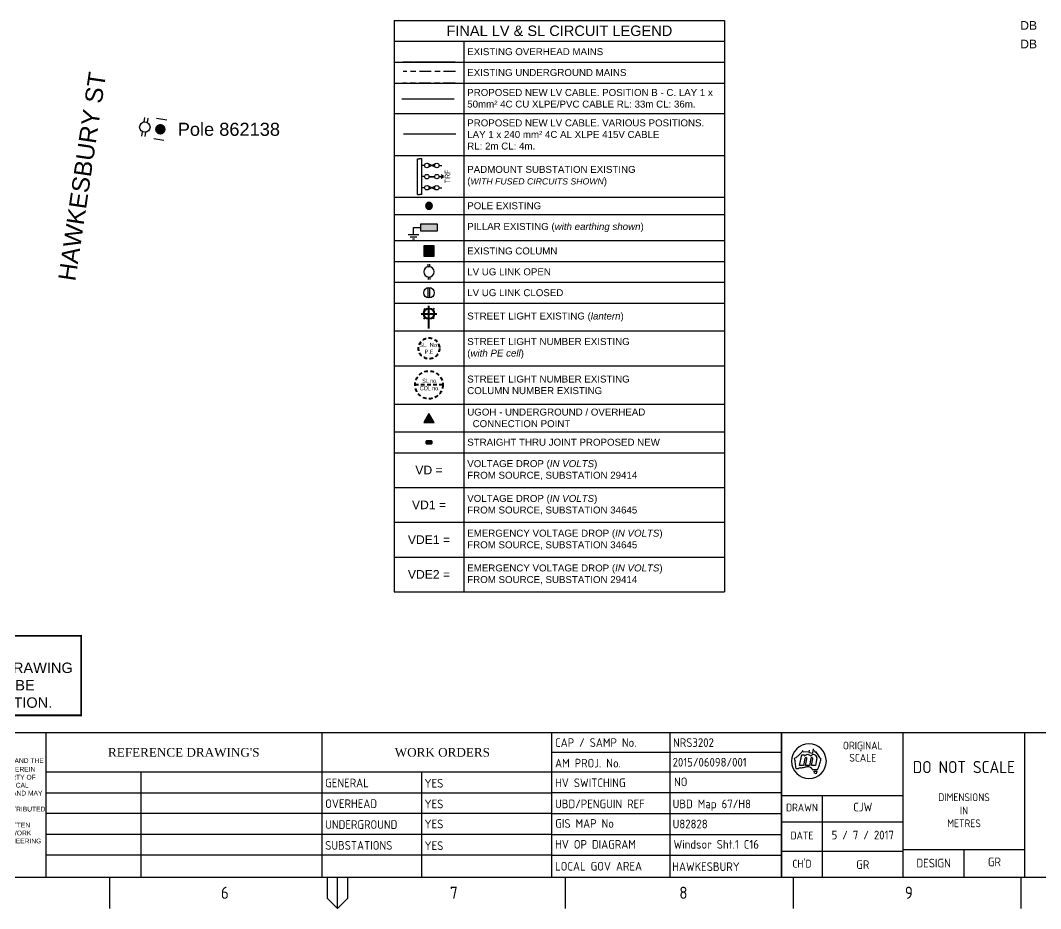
# Paper-space layout 'Sheet 2' of a CAD drawing. Header units: metres, sheet in millimetres. Extents: x -9 to 825, y -5 to 581.
# Drawn here: x 316.7 to 610.2, y -5.3 to 250.1 of the extents above; entities that cross this region are included whole.
import ezdxf
from ezdxf.enums import TextEntityAlignment as Align

# ---------------------------------------------------------------- set-up
doc = ezdxf.new("R2010")
doc.units = ezdxf.units.M
for name, pattern in [('Cable Exist OH', [1, 1, 0]), ('Cable Exist UG', [8.2, 4, -1.2, 1.8, -1.2]), ('Dash', [5, 3, -2]), ('IE Trench LV', [6.5, 5, -1.5])]:
    doc.linetypes.add(name, pattern=pattern)
doc.layers.get('0').update_dxf_attribs({"color": 6})
doc.layers.add('Cadastre Roads_SP_EXT', color=9, linetype='Continuous', lineweight=5)
for name, color, linetype in [('Equip_LV_EXT', 7, 'Continuous'), ('Equip_SP_LV_EXT', 7, 'Continuous'), ('Mains_LV_EXT', 7, 'Continuous'), ('Mains_LV_New_R94', 2, 'Continuous'), ('Mains_LV_New_T84', 2, 'Continuous'), ('Notes', 7, 'Continuous'), ('Notes_SP_MISC', 7, 'Continuous'), ('Sub_LV_EXT', 7, 'Continuous'), ('SupportsOH_SP_TR_HV_LV_SL_EXT', 7, 'Continuous')]:
    doc.layers.add(name, color=color, linetype=linetype)
doc.styles.add('ARIAL', font='arial.ttf', dxfattribs={"height": 2})
doc.styles.add('COLUMN_LABEL', font='arial.ttf')
doc.styles.add('iecARIAL', font='arial.ttf', dxfattribs={"height": 2})
doc.styles.add('iecISOCP', font='isocp.shx')
doc.styles.add('iecTimesNewRoman', font='times.ttf')
doc.styles.add('IESYMBOL1', font='isocp.shx')
doc.styles.add('POLE_LABEL', font='arial.ttf')
doc.styles.get("Standard").update_dxf_attribs({"font": 'arial.ttf'})
doc.linetypes.add('Cable New UG', pattern='A,7,-0.25,["x",Standard,S=2,R=0,X=0.2,Y=-0.8],-2.1', length=9.35)
doc.linetypes.add('Cable o', pattern='A,5.25,-0.1,["o",Standard,S=2,R=0,X=1.2,Y=-0.7],-4', length=9.35)

# ---------------------------------------------------------------- blocks, each defined once
blk = doc.blocks.new('EE_COPYRIGHT_A1')
at = {"layer": 'Notes'}
blk.add_circle((1.29, -0.82), 1.15, dxfattribs=at)
at = {"layer": 'Notes', "insert": (0, 0), "char_height": 1.25, "width": 24.1208, "attachment_point": 1, "style": 'ARIAL'}
blk.add_mtext('\\pt8.75; {\\H1.2x;C } THIS DRAWING AND THE\\P\\pi-8.75,l8.75;       COPYRIGHT THEREIN\\P       IS THE PROPERTY OF \\P\\pi0,l0,t1.25;NETWORK ELECTRICAL ENGINEERING P/L AND MAY NOT BE COPIED REPRODUCED,DISTRIBUTED, LOANED OR USED WITHOUT THE WRITTEN CONSENT OF NETWORK ELECTRICAL ENGINEERING Pty. Ltd.', dxfattribs=at)
blk = doc.blocks.new('A1_FRAME_TITLE')
at = {"layer": 'Notes', "color": 3, "linetype": 'Continuous'}
for p, q in [((332.78, 47.62), (332.78, 5.97)), ((412.12, 47.62), (412.12, 5.97)), ((478.24, 47.62), (478.24, 5.97)), ((544.37, 47.62), (544.37, 5.97)), ((544.37, 41.97), (544.37, 5.97))]:
    blk.add_line(p, q, dxfattribs=at)
at = {"layer": 'Notes', "color": 7}
for p, q in [((512.26, 47.62), (512.26, 5.97)), ((478.24, 41.97), (544.37, 41.97)), ((549.56, 38.09), (550.17, 41.17)), ((550.17, 41.17), (550.92, 41.17)), ((550.56, 42.05), (552.33, 42.16)), ((550.92, 41.17), (550.97, 40.77)), ((552.33, 42.52), (552.22, 41.82)), ((552.22, 41.82), (553.35, 41.71)), ((553.35, 41.71), (553.55, 42.96)), ((554.18, 42.18), (555.01, 40.9)), ((567.1, 42.48), (567.3, 42.44)), ((551.11, 40.17), (550.7, 38.09)), ((551.27, 38.09), (551.66, 40.06)), ((552.83, 40.17), (552.41, 38.09)), ((552.98, 38.09), (553.37, 40.06)), ((554.57, 40.35), (554.12, 38.09)), ((332.81, 36.33), (478.24, 36.33)), ((360.07, 36.33), (360.07, 5.97)), ((440.78, 36.33), (440.78, 5.97)), ((478.24, 36.33), (544.37, 36.33)), ((550.7, 38.09), (549.56, 38.09)), ((552.41, 38.09), (551.27, 38.09)), ((554.12, 38.09), (552.98, 38.09)), ((554.62, 36.89), (553.22, 36.97)), ((553.22, 36.97), (554.62, 36.89)), ((554.62, 36.89), (553.22, 36.97)), ((553.85, 35.89), (553.78, 36.47)), ((553.78, 36.47), (554.51, 36.47)), ((554.3, 35.74), (553.85, 35.89)), ((554.51, 36.47), (554.3, 35.74)), ((332.78, 30.28), (478.24, 30.28)), ((478.24, 30.33), (544.37, 30.33)), ((556.15, 5.97), (556.15, 29.54)), ((478.24, 24.33), (332.78, 24.33)), ((478.24, 24.33), (544.37, 24.33)), ((544.37, 21.97), (579.37, 21.97)), ((478.24, 18.33), (332.78, 18.33)), ((478.24, 18.33), (544.37, 18.33)), ((478.24, 12.33), (332.78, 12.33)), ((478.24, 12.33), (544.37, 12.33)), ((544.37, 13.47), (579.37, 13.47)), ((596.87, 5.97), (596.87, 13.97))]:
    blk.add_line(p, q, dxfattribs=at)
at = {"layer": 'Notes', "color": 3}
for p, q in [((544.37, 5.97), (544.37, 47.62)), ((579.37, 5.97), (579.37, 47.62)), ((614.37, 5.97), (614.37, 47.62)), ((579.37, 13.97), (614.37, 13.97))]:
    blk.add_line(p, q, dxfattribs=at)
at = {"layer": 'Notes', "color": 7, "linetype": 'Continuous'}
blk.add_line((544.37, 29.54), (579.37, 29.54), dxfattribs=at)
at = {"layer": 'Notes', "linetype": 'Continuous'}
for p, q in [((351.17, -3.03), (351.17, 5.97)), ((413.68, 5.97), (413.68, -0.03)), ((416.68, -3.03), (416.68, 5.97)), ((419.68, -0.03), (419.68, 5.97)), ((482.19, 5.97), (482.19, -3.03)), ((547.7, 5.97), (547.7, -3.03)), ((613.21, 5.97), (613.21, -3.03)), ((413.68, -0.03), (416.68, -3.03)), ((416.68, -3.03), (419.68, -0.03))]:
    blk.add_line(p, q, dxfattribs=at)
at = {"layer": 'Notes', "color": 3, "linetype": 'Continuous', "flags": 128}
for points in [[(123.8, 47.62), (824.37, 47.62)], [(123.8, 5.97), (824.37, 5.97)]]:
    blk.add_lwpolyline(points, dxfattribs=at)
at = {"layer": 'Notes', "color": 7}
for centre, radius, start, end in [((552.27, 39.37), 5, 0, 180), ((542.41, 49.09), 10.59, 308.157, 313.7305), ((545.21, 46.16), 6.54, 313.7309, 319.3045), ((545.21, 46.16), 6.54, 319.3047, 324.8782), ((551.87, 40.21), 1.06, 31.7884, 148.2116), ((553.61, 40.3), 0.961, 2.5982, 150.8098), ((578.7, 57.06), 28.87, 210.1483, 211.8601), ((552.27, 39.37), 5, 180, 0), ((542.41, 49.09), 10.59, 302.5841, 308.1576), ((527.29, 35.61), 21.32, 10.3053, 12.3306), ((527.29, 35.61), 21.32, 8.2795, 10.3048), ((528.59, 35.8), 20.01, 6.2539, 8.2792), ((551.39, 40.11), 0.28, 348.6911, 168.6911), ((553.1, 40.11), 0.28, 348.6911, 168.6911), ((548.02, 40.74), 7.69, 331.5942, 341.8897), ((477.01, -10.21), 93.25, 33.1096, 33.2341), ((558.55, 42.96), 4.09, 213.1151, 222.4146), ((542.7, 42.48), 13.29, 341.8901, 347.8434), ((555.89, 40.53), 0.484, 222.42, 236.4422), ((556.07, 40.81), 0.815, 236.4359, 244.7422), ((553.96, 40.06), 1.76, 347.8434, 354.1409), ((554.11, 40.04), 1.61, 354.1436, 1.0342), ((528.59, 35.8), 20.01, 4.2291, 6.2543), ((548.72, 39.42), 2.15, 265.1734, 270.0504), ((548.72, 39.51), 2.24, 270.0438, 274.7322), ((548.65, 40.42), 3.15, 274.7358, 283.0812), ((550.47, 32.55), 4.93, 97.7419, 103.0814), ((546.76, 59.88), 22.65, 277.7418, 280.8825), ((551.91, 33.09), 4.63, 85.4613, 100.8824), ((552.2, 36.78), 0.924, 46.5875, 85.4612), ((551.36, 35.89), 2.16, 30.1885, 46.5879), ((554.13, 37.45), 0.75, 311.6083, 321.0792), ((554.18, 37.41), 0.675, 321.0838, 331.5982)]:
    blk.add_arc(centre, radius, start, end, dxfattribs=at)
at = {"layer": 'Notes', "xscale": 1.1, "yscale": 1.1, "zscale": 1.1}
blk.add_blockref('EE_COPYRIGHT_A1', (305.65, 40.49), dxfattribs=at)
blk.add_attdef('DRAFT_NUM', (29.9, 23.29), '', height=2.5, rotation=90)
at = {"layer": 'Notes', "color": 7, "style": 'iecISOCP'}
for s, height, p in [('CAP / SAMP No.', 2.5, (479.24, 43.47)), ('AM PROJ. No.', 2.5, (479.24, 37.55)), ('GENERAL', 2.5, (413.12, 31.86)), ('HV SWITCHING', 2.5, (479.24, 31.9)), ('OVERHEAD', 2.5, (413.12, 25.9)), ('UBD/PENGUIN REF', 2.5, (479.24, 25.84)), ('UNDERGROUND', 2.5, (413.12, 19.9)), ('GIS MAP No', 2.5, (479.29, 20.2)), ('SUBSTATIONS', 2.5, (413.12, 13.9)), ('HV OP DIAGRAM', 2.5, (479.24, 14.2)), ('LOCAL GOV AREA', 2.5, (479.24, 7.9)), ('6', 3.5, (383.12, -0.22)), ('7', 3.5, (449.03, -0.22)), ('8', 3.5, (514.97, -0.22)), ('9', 3.5, (579.84, -0.22))]:
    blk.add_text(s, height=height, dxfattribs=at).set_placement(p)
for s, height, p in [('ORIGINAL', 2.24, (567.74, 42.73)), ('SCALE', 2.24, (567.74, 39.23)), ('DIMENSIONS', 2.24, (596.87, 27.88)), ('DRAWN', 2.24, (550.26, 24.93)), ('IN', 2.24, (596.87, 24.04)), ('METRES', 2.24, (596.87, 20.38)), ('DATE', 2.24, (550.26, 16.88)), ("CH'D", 2.24, (550.26, 8.77)), ('DESIGN', 2.5, (588.12, 8.81))]:
    blk.add_text(s, height=height, dxfattribs=at).set_placement(p, align=Align.CENTER)
at = {"layer": 'Notes', "style": 'iecTimesNewRoman'}
blk.add_text("REFERENCE DRAWING'S", height=2.5, dxfattribs=at).set_placement((372.45, 40.66), align=Align.CENTER)
blk.add_text('WORK ORDERS', height=2.5, dxfattribs=at).set_placement((433.13, 40.66))
at = {"layer": 'Notes', "insert": (596.84, 37.67), "char_height": 3.5, "width": 29.1, "attachment_point": 5, "style": 'iecISOCP'}
blk.add_mtext('DO NOT SCALE', dxfattribs=at)
at = {"layer": 'Notes', "color": 7, "style": 'iecISOCP', "flags": 8}
blk.add_attdef('VERSION_NO', text='', height=2.5, rotation=90, dxfattribs=at).set_placement((302.04, 43.81), align=Align.MIDDLE_CENTER)
at = {"layer": 'Notes', "color": 7, "style": 'iecISOCP'}
for tag, p in [('CAP_NO', (513.19, 43.46)), ('IE_NUM', (513.05, 37.81)), ('REF_No_1', (335.24, 32.31)), ('REF_1', (362.52, 32.31)), ('GEN_WO', (441.71, 31.76)), ('HV_SWITCH', (513.46, 32.16)), ('REF_No_2', (335.24, 26.31)), ('REF_2', (362.52, 26.31)), ('OH_WO', (441.71, 25.81)), ('UBD_REF', (513.05, 25.83)), ('REF_No_3', (335.24, 20.31)), ('REF_3', (362.52, 20.31)), ('UG_WO', (441.71, 20.05)), ('GIS_MAP_No', (513.05, 20.04)), ('REF_No_4', (335.24, 14.31)), ('REF_4', (362.52, 14.31)), ('SUB_WO', (441.71, 13.81)), ('HV_OP_DIAG', (513.33, 14.2)), ('LGA', (512.95, 7.78))]:
    blk.add_attdef(tag, p, '', height=2.5, dxfattribs=at)
at = {"layer": 'Notes', "style": 'iecISOCP'}
for tag, p in [('T1', (684.37, 39.47)), ('T2', (684.37, 34.35)), ('T3', (684.37, 28.92)), ('T4', (684.37, 23.66)), ('T5', (684.37, 18.23)), ('T6', (684.37, 12.97))]:
    blk.add_attdef(tag, text='', height=3.5, dxfattribs=at).set_placement(p, align=Align.CENTER)
at = {"layer": 'Notes', "color": 7, "style": 'iecISOCP'}
for tag, p in [('scale', (567.76, 33.27)), ('DRAWN', (567.76, 24.93)), ('DATE', (567.76, 16.88)), ('CHD', (567.76, 8.37)), ('DESIGN', (605.62, 9.15))]:
    blk.add_attdef(tag, text='', height=2.5, dxfattribs=at).set_placement(p, align=Align.CENTER)
at = {"layer": 'Notes', "color": 4, "style": 'iecISOCP'}
blk.add_attdef('NUM', text='', height=7, dxfattribs=at).set_placement((792.37, 20.12), align=Align.MIDDLE_CENTER)
at = {"layer": 'Notes', "color": 1, "style": 'iecISOCP'}
blk.add_attdef('REV', text='', height=5, dxfattribs=at).set_placement((820.05, 17.1), align=Align.CENTER)
at = {"layer": 'Notes', "color": 7, "style": 'iecISOCP'}
for tag, p in [('NS', (790.71, 8.12)), ('SHTS', (805.41, 8.12))]:
    blk.add_attdef(tag, text='', height=2.5, dxfattribs=at).set_placement(p, align=Align.MIDDLE)
at = {"layer": 'Notes', "style": 'iecISOCP'}
blk.add_attdef('ExportID', (9.08, 2.39), '', height=2.5, dxfattribs=at)
at = {"layer": 'Notes', "style": 'iecISOCP', "flags": 1}
for tag, p in [('ProjectType', (14.17, -26.8)), ('ProjectNumber', (23.56, -26.82)), ('DrawingNumber', (35.51, -26.8)), ('ProjectDescription', (47.56, -26.83)), ('ExportDate', (60.28, -26.79)), ('ExportUserName', (69.15, -26.8)), ('DesignerCompanyName', (81.48, -26.79)), ('ExportAreaOfInterest', (97.1, -26.81)), ('GIS_SUCCESS', (112, -26.78)), ('CAD_SUCCESS', (121.79, -26.78)), ('DEPOTCODE', (132.11, -26.88)), ('ExportCategories', (140.08, -26.8)), ('Comments', (154.38, -26.88))]:
    blk.add_attdef(tag, p, '', height=1, dxfattribs=at)
blk = doc.blocks.new('POLE_EXT')
blk.add_hatch(color=256).paths.add_polyline_path([(-1, 0, 1), (1, 0, 1)])
blk.add_lwpolyline([(-1, 0, 1), (1, 0, 1)], format="xyb", close=True)
for tag, height, flags, p in [('pNumber', 2.5, 8, (-17.84, 2.07)), ('OWNED_BY', 0.2, 9, (1.35, -0.4)), ('SPECIAL_USE', 0.2, 9, (1.35, -0.8)), ('STATE', 0.2, 9, (1.35, -1)), ('cLV', 0.2, 9, (1.35, -1.4)), ('hDepth', 0.2, 9, (1.35, -1.6)), ('hDia', 0.2, 9, (1.35, -1.8)), ('cHV', 0.2, 9, (1.35, -2)), ('PARENT', 0.2, 9, (1.35, -0.6)), ('USAGE', 0.2, 9, (1.35, -1.2)), ('LBRACKET', 0.2, 9, (1.35, -2.2)), ('LExisting', 0.2, 9, (1.35, -2.4)), ('LANTNUMBER', 0.2, 9, (1.35, -2.6)), ('LOther', 0.2, 9, (1.35, -2.8)), ('LRemove', 0.2, 9, (1.35, -3)), ('cLinedev', 0.2, 9, (1.35, -3.4)), ('pExisting', 0.2, 9, (1.35, -3.8)), ('pFooting', 0.2, 9, (1.35, -4.4)), ('pNew', 0.2, 9, (1.35, -4.6)), ('pRelocate', 0.2, 9, (1.35, -5)), ('pRemove', 0.2, 9, (1.35, -5.2)), ('pReplace', 0.2, 9, (1.35, -5.4)), ('pStay', 0.2, 9, (1.35, -5.6)), ('pType', 0.2, 9, (1.35, -5.8)), ('LEGEND', 0.2, 9, (1.35, -3.2)), ('LOCATION', 0.2, 9, (1.35, -3.6)), ('PFNUMBER', 0.2, 9, (1.35, -4)), ('NEWPFNUMBER', 0.2, 9, (1.35, -4.2)), ('cspan', 0.2, 9, (1.35, -6)), ('STREETNAME', 0.2, 9, (1.35, -6.2)), ('SUBURB', 0.2, 9, (1.35, -6.4)), ('OPERATED_BY', 0.2, 9, (1.36, -7.01)), ('NOTES', 0.2, 9, (1.35, -6.6)), ('MAINTAINED_BY', 0.2, 9, (1.36, -6.81))]:
    blk.add_attdef(tag, text='', height=height, dxfattribs=dict(flags=flags)).set_placement(p, align=Align.MIDDLE_LEFT)
at = {"style": 'POLE_LABEL'}
for tag, height, flags, p in [('ASSET_NUM', 2.5, 8, (2, 2)), ('STRUCTURE_PLANT_NUMBER', 0.2, 9, (1.35, 0.03)), ('STREET_CODE', 0.2, 9, (1.35, -0.2))]:
    blk.add_attdef(tag, text='', height=height, dxfattribs=dict(at, flags=flags)).set_placement(p, align=Align.MIDDLE_LEFT)
at = {"flags": 1}
blk.add_attdef('Z', (1.35, -7.33), '', height=0.2, dxfattribs=at)
blk = doc.blocks.new('PILLAR_EXT')
blk.add_hatch(color=256).paths.add_polyline_path([(-2.475, 0.99), (-2.475, -0.99), (2.475, -0.99), (2.475, 0.99)])
blk.add_lwpolyline([(-2.475, -0.99), (2.475, -0.99), (2.475, 0.99), (-2.475, 0.99)], close=True)
at = {"style": 'iecARIAL', "flags": 8}
blk.add_attdef('ASSET_NUM', (1.5, 3.5), '', height=2.5, dxfattribs=at)
for tag, p, flags in [('OWNED_BY', (0, -0.2), 9), ('STATE', (0, -0.4), 9), ('SUPPORT_TYPE', (0, -0.6), 9), ('STREETNAME', (0, -1.8), 9), ('SUBURB', (0, -2), 1), ('USAGE', (0, -0.8), 9), ('LEGEND', (0, -1), 9), ('LOCATION', (0, -1.2), 9), ('NOTES', (0, -1.4), 9), ('PARENT', (0, -1.6), 9)]:
    blk.add_attdef(tag, p, '', height=0.2, dxfattribs=dict(flags=flags))
blk = doc.blocks.new('COLUMN_EXT')
blk.add_hatch(color=256).paths.add_polyline_path([(-1.49, 1.48), (-1.49, -1.49), (1.48, -1.49), (1.48, 1.48)])
blk.add_lwpolyline([(-1.49, -1.49), (1.48, -1.49), (1.48, 1.48), (-1.49, 1.48)], close=True)
for tag, height, style, flags, p in [('ASSET_NUM', 2.5, 'COLUMN_LABEL', 8, (2, 2)), ('STRUCTURE_PLANT_NUMBER', 0.2, 'POLE_LABEL', 9, (1.81, 0.03)), ('STREET_CODE', 0.2, 'COLUMN_LABEL', 9, (1.81, -0.2))]:
    blk.add_attdef(tag, text='', height=height, dxfattribs=dict(style=style, flags=flags)).set_placement(p, align=Align.MIDDLE_LEFT)
at = {"flags": 1}
blk.add_attdef('Z', (1.81, -2.35), '', height=0.2, dxfattribs=at)
at = {"flags": 9}
for tag, p in [('COLUMN_TYPE', (1.81, -0.4)), ('OWNED_BY', (1.81, -0.6)), ('STATE', (1.81, -0.8)), ('USAGE', (1.81, -1)), ('STREETNAME', (1.81, -1.6)), ('SUBURB', (1.81, -1.8)), ('LEGEND', (1.81, -1.2)), ('LOCATION', (1.81, -1.4)), ('NOTES', (1.81, -2))]:
    blk.add_attdef(tag, text='', height=0.2, dxfattribs=at).set_placement(p, align=Align.MIDDLE_LEFT)
blk = doc.blocks.new('LV_UG_LINKS_OPEN_EXT')
for p, q in [((-0.25, 1.47), (-0.25, 2.22)), ((0.25, 1.47), (0.25, 2.22)), ((-0.25, -1.47), (-0.25, -2.22)), ((0.25, -1.47), (0.25, -2.22))]:
    blk.add_line(p, q)
at = {"flags": 9}
for tag, p in [('ACTUAL_STATUS', (0, 0)), ('CONSTRUCTED_VOLTAGE', (0, -0.2)), ('OPERATING_VOLTAGE', (0, -0.6)), ('ORIENTATION', (0, -0.8)), ('STATE', (0, -1)), ('SWITCH_TYPE', (0, -1.2)), ('NO_PHASES', (0, -0.4)), ('USAGE', (0, -1.4)), ('NOTES', (0, -1.6))]:
    blk.add_attdef(tag, text='', height=0.2, dxfattribs=at).set_placement(p, align=Align.MIDDLE_LEFT)
at = {"flags": 1}
blk.add_attdef('Z', (0, 0), '', height=0.2, dxfattribs=at)
blk.add_wipeout([(-0.25, 1.47), (-0.43, 1.43), (-0.61, 1.36), (-0.77, 1.28), (-0.93, 1.17), (-1.07, 1.05), (-1.19, 0.9), (-1.29, 0.75), (-1.38, 0.58), (-1.44, 0.4), (-1.48, 0.22), (-1.49, 0.03), (-1.49, -0.16), (-1.45, -0.34), (-1.4, -0.52), (-1.32, -0.69), (-1.23, -0.85), (-1.11, -1), (-0.98, -1.13), (-0.83, -1.24), (-0.66, -1.34), (-0.49, -1.41), (-0.31, -1.46), (-0.13, -1.49), (0.06, -1.49), (0.25, -1.47), (0.43, -1.43), (0.61, -1.36), (0.77, -1.28), (0.93, -1.17), (1.07, -1.05), (1.19, -0.9), (1.29, -0.75), (1.38, -0.58), (1.44, -0.4), (1.48, -0.22), (1.49, -0.03), (1.49, 0.16), (1.45, 0.34), (1.4, 0.52), (1.32, 0.69), (1.23, 0.85), (1.11, 1), (0.98, 1.13), (0.83, 1.24), (0.66, 1.34), (0.49, 1.41), (0.31, 1.46), (0.13, 1.49), (-0.06, 1.49)])
blk.add_lwpolyline([(0, -1.49, 1), (0, 1.49, 1)], format="xyb", close=True)
blk = doc.blocks.new('LV_UG_LINKS_CLOSED_EXT')
blk.add_wipeout([(-1.06, 1.06), (-1.18, 0.92), (-1.29, 0.76), (-1.37, 0.59), (-1.43, 0.42), (-1.48, 0.23), (-1.49, 0.05), (-1.49, -0.14), (-1.46, -0.33), (-1.41, -0.51), (-1.33, -0.68), (-1.24, -0.84), (-1.12, -0.99), (-0.99, -1.12), (-0.84, -1.24), (-0.68, -1.33), (-0.51, -1.41), (-0.33, -1.46), (-0.14, -1.49), (0.05, -1.49), (0.23, -1.48), (0.42, -1.43), (0.59, -1.37), (0.76, -1.29), (0.92, -1.18), (1.06, -1.06), (1.18, -0.92), (1.29, -0.76), (1.37, -0.59), (1.43, -0.42), (1.48, -0.23), (1.49, -0.05), (1.49, 0.14), (1.46, 0.33), (1.41, 0.51), (1.33, 0.68), (1.24, 0.84), (1.12, 0.99), (0.99, 1.12), (0.84, 1.24), (0.68, 1.33), (0.51, 1.41), (0.33, 1.46), (0.14, 1.49), (-0.05, 1.49), (-0.23, 1.48), (-0.42, 1.43), (-0.59, 1.37), (-0.76, 1.29), (-0.92, 1.18)])
for p, q in [((-0.25, -1.48), (-0.25, 1.48)), ((0.25, -1.48), (0.25, 1.48))]:
    blk.add_line(p, q)
blk.add_circle((0, 0), 1.5)
at = {"flags": 9}
for tag, p in [('ACTUAL_STATUS', (0, 0)), ('CONSTRUCTED_VOLTAGE', (0, -0.2)), ('OPERATING_VOLTAGE', (0, -0.6)), ('ORIENTATION', (0, -0.8)), ('STATE', (0, -1)), ('SWITCH_TYPE', (0, -1.2)), ('NO_PHASES', (0, -0.4)), ('USAGE', (0, -1.4)), ('NOTES', (0, -1.6))]:
    blk.add_attdef(tag, text='', height=0.2, dxfattribs=at).set_placement(p, align=Align.MIDDLE_LEFT)
at = {"flags": 1}
blk.add_attdef('Z', (0, 0), '', height=0.2, dxfattribs=at)
blk = doc.blocks.new('SL_LANTERN_EXT')
at = {"lineweight": 40}
for p, q in [((0, 1.97), (0, 6.47)), ((-2.25, 4.22), (2.25, 4.22)), ((-1.46, 5.68), (-1.06, 5.28)), ((-1.46, 2.76), (-1.06, 3.16)), ((1.46, 5.68), (1.06, 5.28)), ((1.46, 2.76), (1.06, 3.16)), ((0, 0), (0, 2.72))]:
    blk.add_line(p, q, dxfattribs=at)
blk.add_circle((0, 4.22), 1.5, dxfattribs=at)
at = {"style": 'iecARIAL', "flags": 8}
blk.add_attdef('ASSET_NUM', (1.5, 1.5), '', height=2.5, dxfattribs=at)
for tag, p, height, flags in [('OPERATING_VOLTAGE', (0.98, -1.65), 0.2, 9), ('ORIENTATION', (0.98, -1.85), 0.2, 9), ('OWNED_BY', (0.98, -2.05), 0.2, 9), ('STATE', (0.98, -2.25), 0.2, 9), ('CONSTRUCTED_VOLTAGE', (0.98, -0.65), 0.2, 9), ('CONTROL_TYPE', (0.98, -0.85), 0.2, 9), ('LANTERN_PURPOSE', (0.98, -1.05), 0.2, 9), ('LANTERN_TYPE', (0.98, -1.25), 0.2, 9), ('NO_PHASES', (0.98, -1.45), 0.2, 9), ('USAGE', (0.98, -2.45), 0.2, 9), ('CEXIST', (0.98, -2.65), 0.2, 9), ('CNEW', (0.98, -2.85), 0.2, 9), ('CNUMBER', (0.98, -3.05), 0.2, 9), ('LNUMBER', (2.18, -3.25), 2.5, 8), ('CREMOVE', (0.98, -3.25), 0.2, 9), ('CREPLACE', (0.98, -3.45), 0.2, 9), ('LKINGHEIGHT', (0.98, -3.65), 0.2, 9), ('LBRACKET', (0.98, -3.85), 0.2, 9), ('LBRACKETVOCAB', (0.98, -4.05), 0.2, 9), ('LCATEGORY', (0.98, -4.25), 0.2, 9), ('LCHARGE1', (0.98, -4.45), 0.2, 9), ('LCHARGE1PERCENT', (0.98, -4.65), 0.2, 9), ('LCHARGE2', (0.98, -4.85), 0.2, 9), ('LCHARGE2PERCENT', (0.98, -5.05), 0.2, 9), ('LCHARGE3', (0.98, -5.25), 0.2, 9), ('LCHARGE3PERCENT', (0.98, -5.45), 0.2, 9), ('LEXIST', (0.98, -5.65), 0.2, 9), ('LLAMP', (0.98, -5.85), 0.2, 9), ('LLAMPVOCAB', (0.98, -6.05), 0.2, 9), ('LMAST', (0.98, -6.25), 0.2, 9), ('LMASTVOCAB', (0.98, -6.45), 0.2, 9), ('LNEW', (0.98, -6.65), 0.2, 9), ('LANTNUMBER', (0.98, -6.85), 0.2, 9), ('LOUTREACH', (0.98, -7.25), 0.2, 9), ('LOUTREACHVOCAB', (0.98, -7.45), 0.2, 9), ('LRATECODE', (0.98, -7.65), 0.2, 9), ('LREMOVE', (0.98, -7.85), 0.2, 9), ('LREPLACE', (0.98, -8.05), 0.2, 9), ('LTYPE', (0.98, -8.25), 0.2, 9), ('LTYPEVOCAB', (0.98, -8.45), 0.2, 9), ('LEGEND', (0.98, -8.65), 0.2, 9), ('LOCATION', (0.98, -8.85), 0.2, 9), ('STREETNAME', (0.98, -9.25), 0.2, 9), ('SUBURB', (0.98, -9.45), 0.2, 1), ('NOTES', (0.98, -9.05), 0.2, 9)]:
    blk.add_attdef(tag, p, '', height=height, dxfattribs=dict(flags=flags))
blk = doc.blocks.new('SL_NUM_PE_EXIST')
blk.add_wipeout([(-0.24, 7.5), (-0.71, 7.47), (-1.17, 7.41), (-1.64, 7.32), (-2.09, 7.21), (-2.54, 7.06), (-2.98, 6.89), (-3.41, 6.69), (-3.82, 6.46), (-4.22, 6.21), (-4.6, 5.93), (-4.96, 5.63), (-5.31, 5.31), (-5.63, 4.96), (-5.93, 4.6), (-6.21, 4.22), (-6.46, 3.82), (-6.69, 3.41), (-6.89, 2.98), (-7.06, 2.54), (-7.21, 2.09), (-7.32, 1.64), (-7.41, 1.17), (-7.47, 0.71), (-7.5, 0.24), (-7.5, -0.24), (-7.47, -0.71), (-7.41, -1.17), (-7.32, -1.64), (-7.21, -2.09), (-7.06, -2.54), (-6.89, -2.98), (-6.69, -3.41), (-6.46, -3.82), (-6.21, -4.22), (-5.93, -4.6), (-5.63, -4.96), (-5.31, -5.31), (-4.96, -5.63), (-4.6, -5.93), (-4.22, -6.21), (-3.82, -6.46), (-3.41, -6.69), (-2.98, -6.89), (-2.54, -7.06), (-2.09, -7.21), (-1.64, -7.32), (-1.17, -7.41), (-0.71, -7.47), (-0.24, -7.5), (0.24, -7.5), (0.71, -7.47), (1.17, -7.41), (1.64, -7.32), (2.09, -7.21), (2.54, -7.06), (2.98, -6.89), (3.41, -6.69), (3.82, -6.46), (4.22, -6.21), (4.6, -5.93), (4.96, -5.63), (5.31, -5.31), (5.63, -4.96), (5.93, -4.6), (6.21, -4.22), (6.46, -3.82), (6.69, -3.41), (6.89, -2.98), (7.06, -2.54), (7.21, -2.09), (7.32, -1.64), (7.41, -1.17), (7.47, -0.71), (7.5, -0.24), (7.5, 0.24), (7.47, 0.71), (7.41, 1.17), (7.32, 1.64), (7.21, 2.09), (7.06, 2.54), (6.89, 2.98), (6.69, 3.41), (6.46, 3.82), (6.21, 4.22), (5.93, 4.6), (5.63, 4.96), (5.31, 5.31), (4.96, 5.63), (4.6, 5.93), (4.22, 6.21), (3.82, 6.46), (3.41, 6.69), (2.98, 6.89), (2.54, 7.06), (2.09, 7.21), (1.64, 7.32), (1.17, 7.41), (0.71, 7.47), (0.24, 7.5)])
at = {"linetype": 'Dash', "lineweight": 40, "ltscale": 0.7}
blk.add_circle((0, 0), 6, dxfattribs=at)
at = {"lineweight": 40, "style": 'IESYMBOL1'}
blk.add_text('P.E', height=2.5, dxfattribs=at).set_placement((0, -0.72), align=Align.TOP_CENTER)
at = {"lineweight": 40, "style": 'IESYMBOL1', "flags": 4}
blk.add_attdef('SL15', text='', height=2.5, dxfattribs=at).set_placement((0, 0), align=Align.BOTTOM_CENTER)
at = {"lineweight": 40, "flags": 1}
blk.add_attdef('Z', (0, 0), '', height=0.2, dxfattribs=at)
blk = doc.blocks.new('SLANTERN_NUM_EXT')
blk.add_wipeout([(-0.31, 10), (-0.94, 9.96), (-1.57, 9.88), (-2.18, 9.76), (-2.79, 9.61), (-3.39, 9.41), (-3.97, 9.18), (-4.54, 8.91), (-5.09, 8.61), (-5.62, 8.27), (-6.13, 7.91), (-6.62, 7.5), (-7.07, 7.07), (-7.5, 6.62), (-7.91, 6.13), (-8.27, 5.62), (-8.61, 5.09), (-8.91, 4.54), (-9.18, 3.97), (-9.41, 3.39), (-9.61, 2.79), (-9.76, 2.18), (-9.88, 1.57), (-9.96, 0.94), (-10, 0.31), (-10, -0.31), (-9.96, -0.94), (-9.88, -1.57), (-9.76, -2.18), (-9.61, -2.79), (-9.41, -3.39), (-9.18, -3.97), (-8.91, -4.54), (-8.61, -5.09), (-8.27, -5.62), (-7.91, -6.13), (-7.5, -6.62), (-7.07, -7.07), (-6.62, -7.5), (-6.13, -7.91), (-5.62, -8.27), (-5.09, -8.61), (-4.54, -8.91), (-3.97, -9.18), (-3.39, -9.41), (-2.79, -9.61), (-2.18, -9.76), (-1.57, -9.88), (-0.94, -9.96), (-0.31, -10), (0.31, -10), (0.94, -9.96), (1.57, -9.88), (2.18, -9.76), (2.79, -9.61), (3.39, -9.41), (3.97, -9.18), (4.54, -8.91), (5.09, -8.61), (5.62, -8.27), (6.13, -7.91), (6.62, -7.5), (7.07, -7.07), (7.5, -6.62), (7.91, -6.13), (8.27, -5.62), (8.61, -5.09), (8.91, -4.54), (9.18, -3.97), (9.41, -3.39), (9.61, -2.79), (9.76, -2.18), (9.88, -1.57), (9.96, -0.94), (10, -0.31), (10, 0.31), (9.96, 0.94), (9.88, 1.57), (9.76, 2.18), (9.61, 2.79), (9.41, 3.39), (9.18, 3.97), (8.91, 4.54), (8.61, 5.09), (8.27, 5.62), (7.91, 6.13), (7.5, 6.62), (7.07, 7.07), (6.62, 7.5), (6.13, 7.91), (5.62, 8.27), (5.09, 8.61), (4.54, 8.91), (3.97, 9.18), (3.39, 9.41), (2.79, 9.61), (2.18, 9.76), (1.57, 9.88), (0.94, 9.96), (0.31, 10)])
at = {"linetype": 'Dash', "lineweight": 40, "ltscale": 0.7}
blk.add_line((8, 0), (-8, 0), dxfattribs=at)
blk.add_circle((0, 0), 8, dxfattribs=at)
at = {"lineweight": 40, "width": 0.7}
for tag, p in [('SNUMBER', (0.51, 1.05)), ('CNUMBER', (0.44, -3.15))]:
    blk.add_attdef(tag, text='', height=2.5, dxfattribs=at).set_placement(p, align=Align.CENTER)
at = {"lineweight": 40, "flags": 1}
blk.add_attdef('Z', (0, 0), '', height=0.2, dxfattribs=at)
blk = doc.blocks.new('UGOH_EXT')
blk.add_hatch(color=256).paths.add_polyline_path([(-0.75, 1.7), (0.75, 1.7), (0, 3)])
for p, q in [((0, 3), (-0.75, 1.7)), ((0.75, 1.7), (0, 3)), ((-0.75, 1.7), (0.75, 1.7))]:
    blk.add_line(p, q)
for tag, flags, p in [('CONSTRUCTED_VOLTAGE', 9, (1.5, 0)), ('OPERATING_VOLTAGE', 9, (1.5, -0.2)), ('ORIENTATION', 9, (1.5, -0.4)), ('STATE', 9, (1.5, -0.6)), ('OWNED_BY', 9, (1.5, -1)), ('OPERATED_BY', 9, (1.5, -1.2)), ('USAGE', 9, (1.5, -0.8)), ('MAINTAINED_BY', 9, (1.5, -1.4)), ('ACTUAL_STATUS', 9, (1.5, -1.6)), ('TYPE', 1, (1.5, -2)), ('NUMBER_OF_PHASES', 9, (1.5, -1.8))]:
    blk.add_attdef(tag, text='', height=0.2, dxfattribs=dict(flags=flags)).set_placement(p, align=Align.MIDDLE_LEFT)
blk = doc.blocks.new('LV_STJ_NEW')
blk.add_hatch(color=256).paths.add_polyline_path([(0.91, 0.13, 0.414214), (0.59, 0.45), (-0.59, 0.45, 0.414214), (-0.91, 0.13), (-0.91, -0.13, 0.414214), (-0.59, -0.45), (0.59, -0.45, 0.414214), (0.91, -0.13)])
blk.add_lwpolyline([(-0.91, 0.13), (-0.91, -0.13, 0.414214), (-0.59, -0.45), (0.59, -0.45, 0.414214), (0.91, -0.13), (0.91, 0.13, 0.414214), (0.59, 0.45), (-0.59, 0.45, 0.414214)], format="xyb", close=True)
for tag, flags, p in [('ORIENTATION', 9, (1.5, 0)), ('STATE', 9, (1.5, -0.8)), ('OWNED_BY', 9, (1.5, -1)), ('OPERATED_BY', 9, (1.5, -1.2)), ('OPERATING_VOLTAGE', 9, (1.5, -1.6)), ('CONSTRUCTED_VOLTAGE', 9, (1.5, -1.8)), ('TYPE', 9, (1.5, -2.2)), ('Z', 1, (1.5, -2.4)), ('USAGE', 9, (1.5, -0.2)), ('LEGEND', 9, (1.5, -0.4)), ('NOTES', 9, (1.5, -0.6)), ('MAINTAINED_BY', 9, (1.5, -1.4)), ('NUMBER_OF_PHASES', 9, (1.5, -2))]:
    blk.add_attdef(tag, text='', height=0.2, dxfattribs=dict(flags=flags)).set_placement(p, align=Align.MIDDLE_LEFT)
blk = doc.blocks.new('*T150')
at = {"layer": 'Notes', "color": 0, "linetype": 'ByBlock', "lineweight": -2, "transparency": 16777216}
for p, q in [((0, 0), (95, 0)), ((0, 0), (0, -164.31)), ((95, 0), (95, -164.31)), ((0, -6), (95, -6)), ((20, -6), (20, -164.31)), ((0, -12), (95, -12)), ((0, -18), (95, -18)), ((0, -26.81), (95, -26.81)), ((0, -38.81), (95, -38.81)), ((0, -50.81), (95, -50.81)), ((0, -55.81), (95, -55.81)), ((0, -63.31), (95, -63.31)), ((0, -81.31), (95, -81.31)), ((0, -118.31), (95, -118.31)), ((0, -124.31), (95, -124.31)), ((0, -134.31), (95, -134.31)), ((0, -144.31), (95, -144.31)), ((0, -154.31), (95, -154.31)), ((0, -164.31), (95, -164.31))]:
    blk.add_line(p, q, dxfattribs=at)
at = {"layer": 'Notes', "color": 0, "linetype": 'Continuous', "transparency": 16777216}
for name, p in [('POLE_EXT', (10, -53.31, 0)), ('PILLAR_EXT', (10, -59.56)), ('COLUMN_EXT', (10, -66.31)), ('LV_UG_LINKS_OPEN_EXT', (10, -72.31, 0)), ('LV_UG_LINKS_CLOSED_EXT', (10, -78.31, 0)), ('SL_LANTERN_EXT', (10, -88.55, 0)), ('LV_STJ_NEW', (10, -121.31, 0))]:
    blk.add_blockref(name, p, dxfattribs=at)
ref = blk.add_blockref('SL_NUM_PE_EXIST', (10, -94.31, 0), dxfattribs=dict(at, xscale=0.5, yscale=0.5, zscale=0.5))
ref.add_attrib('SL15', 'SL No.', dxfattribs={"layer": '0', "lineweight": 40, "height": 1.25, "style": 'IESYMBOL1'}).set_placement((10, -94.31, 0), align=Align.BOTTOM_CENTER)
at = {"layer": 'Notes', "color": 0, "linetype": 'Continuous', "transparency": 16777216, "xscale": 0.5, "yscale": 0.5, "zscale": 0.5}
blk.add_blockref('SLANTERN_NUM_EXT', (10, -104.81, 0), dxfattribs=at).add_auto_attribs({'SNUMBER': 'SL no.', 'CNUMBER': 'COL no.'})
at = {"layer": 'Notes', "color": 0, "linetype": 'Continuous', "transparency": 16777216, "xscale": 2, "yscale": 2, "zscale": 2}
blk.add_blockref('UGOH_EXT', (10, -119.01), dxfattribs=at)
at = {"layer": 'Notes', "color": 0, "linetype": 'Continuous', "transparency": 16777216}
for s, insert, char_height, width, attachment_point in [('FINAL LV & SL CIRCUIT LEGEND', (47.5, -3), 3, 93, 5), ('EXISTING OVERHEAD MAINS', (21, -9), 2, 73, 4), ('EXISTING UNDERGROUND MAINS', (21, -15), 2, 73, 4), ('PROPOSED NEW LV CABLE. POSITION B - C. LAY 1 x 50mm{\\C256;² 4C CU XLPE/PVC CABLE RL: 33m CL: 36m.}', (21, -22.41), 2, 73, 4), ('{\\C256;PROPOSED NEW LV CABLE. VARIOUS POSITIONS.\\PLAY 1 x 240 mm² 4C AL XLPE 415V CABLE \\PRL: 2m CL: 4m.}', (21, -32.81), 2, 73, 4), ('PADMOUNT SUBSTATION EXISTING\\P({\\fArial|b0|i1|c0|p34;\\H0.895x;WITH FUSED CIRCUITS SHOWN\\fArial|b0|i0|c0|p34;\\H1.1173x;)}', (21, -44.81), 2, 73, 4), ('POLE EXISTING', (21, -53.31), 2, 73, 4), ('PILLAR EXISTING ({\\fArial|b0|i1|c0|p34;with earthing shown})', (21, -59.56), 2, 73, 4), ('EXISTING COLUMN', (21, -66.31), 2, 73, 4), ('LV UG LINK OPEN', (21, -72.31), 2, 73, 4), ('LV UG LINK CLOSED', (21, -78.31), 2, 73, 4), ('STREET LIGHT EXISTING ({\\fArial|b0|i1|c0|p34;lantern})', (21, -85.31), 2, 73, 4), ('STREET LIGHT NUMBER EXISTING\\P({\\fArial|b0|i1|c0|p34;with PE cell})', (21, -94.31), 2, 73, 4), ('STREET LIGHT NUMBER EXISTING\\PCOLUMN NUMBER EXISTING', (21, -104.81), 2, 73, 4), ('UGOH - UNDERGROUND / OVERHEAD                               CONNECTION POINT', (21, -114.31), 2, 73, 4), ('STRAIGHT THRU JOINT PROPOSED NEW', (21, -121.31), 2, 73, 4), ('VD =', (10, -129.31), 2.5, 18, 5), ('VOLTAGE DROP ({\\fArial|b0|i1|c0|p34;IN VOLTS})\\PFROM SOURCE, SUBSTATION 29414', (21, -129.31), 2, 73, 4), ('VOLTAGE DROP ({\\fArial|b0|i1|c0|p34;IN VOLTS})\\PFROM SOURCE, SUBSTATION 34645', (21, -139.31), 2, 73, 4), ('VD1 =', (10, -139.31), 2.5, 18, 5), ('EMERGENCY VOLTAGE DROP ({\\fArial|b0|i1|c0|p34;IN VOLTS})\\PFROM SOURCE, SUBSTATION 34645', (21, -149.31), 2, 73, 4), ('VDE1 =', (10, -149.31), 2.5, 18, 5), ('VDE2 =', (10, -159.31), 2.5, 18, 5), ('EMERGENCY VOLTAGE DROP ({\\fArial|b0|i1|c0|p34;IN VOLTS})\\PFROM SOURCE, SUBSTATION 29414', (21, -159.31), 2, 73, 4)]:
    blk.add_mtext(s, dxfattribs=dict(at, insert=insert, char_height=char_height, width=width, attachment_point=attachment_point))
at = {"layer": 'Notes', "color": 0, "linetype": 'ByBlock', "lineweight": -2, "transparency": 16777216}
for p, q in [((0, -69.31), (95, -69.31)), ((0, -75.31), (95, -75.31)), ((0, -89.31), (95, -89.31)), ((0, -99.31), (95, -99.31)), ((0, -110.31), (95, -110.31))]:
    blk.add_line(p, q, dxfattribs=at)
blk = doc.blocks.new('Earth')
for p, q in [((0, -2.04), (0, 0)), ((-1.5, -2.04), (1.5, -2.04)), ((-1, -2.64), (1, -2.64)), ((-0.25, -3.24), (0.25, -3.24))]:
    blk.add_line(p, q)
blk = doc.blocks.new('LV_UG_DFUSE_CLOSED_EXT')
for points in [[(1, 0), (0, 0)], [(5.04, 0.73), (2.16, -0.72)], [(5.05, -0.71), (2.16, 0.72)], [(6.2, 0.01), (7.2, 0.01)]]:
    blk.add_lwpolyline(points)
for centre in [(1.8, 0), (5.4, 0.01)]:
    blk.add_circle(centre, 0.8)
at = {"flags": 9}
for tag, p in [('ACTUAL_STATUS', (0, 0)), ('CONSTRUCTED_VOLTAGE', (0, -0.2)), ('OPERATING_VOLTAGE', (0, -0.6)), ('ORIENTATION', (0, -0.8)), ('STATE', (0, -1)), ('SWITCH_TYPE', (0, -1.2)), ('NO_PHASES', (0, -0.4)), ('USAGE', (0, -1.4)), ('NOTES', (0, -1.6))]:
    blk.add_attdef(tag, text='', height=0.2, dxfattribs=at).set_placement(p, align=Align.MIDDLE_LEFT)
at = {"flags": 1}
blk.add_attdef('Z', (0, 0), '', height=0.2, dxfattribs=at)
blk = doc.blocks.new('TX_LINK_EXT')
h = blk.add_hatch(color=256)
edge = h.paths.add_edge_path()
edge.add_line((2.6, 0.05), (4.6, 0.05))
edge.add_arc((5.4, 0.01), 0.8, 177.2353, 184.4027)
edge.add_line((4.6, -0.05), (2.6, -0.05))
edge.add_arc((1.8, 0), 0.8, 356.4167, 363.5833)
for points in [[(1, 0), (0, 0)], [(2.6, 0.05), (4.6, 0.05)], [(6.2, 0.01), (7.2, 0.01)], [(2.6, -0.05), (4.6, -0.05)]]:
    blk.add_lwpolyline(points)
for centre in [(1.8, 0), (5.4, 0.01)]:
    blk.add_circle(centre, 0.8)
for centre, start, end in [((1.8, 0), 356.4167, 3.5833), ((5.4, 0.01), 177.2353, 184.4027)]:
    blk.add_arc(centre, 0.8, start, end)
at = {"layer": 'Sub_LV_EXT'}
blk.add_line((7.2, 0.01), (7.8, 0.01), dxfattribs=at)
blk.add_lwpolyline([(7, -0.59), (7.8, 0.01), (7, 0.61)], dxfattribs=at)
at = {"flags": 1}
blk.add_attdef('Z', (0, 0), '', height=0.2, dxfattribs=at)
at = {"layer": 'Sub_LV_EXT', "color": 7, "style": 'IESYMBOL1'}
blk.add_text('TRF', height=2, rotation=90, dxfattribs=at).set_placement((9.24, 0.01), align=Align.MIDDLE_CENTER)
at = {"layer": 'Sub_LV_EXT', "flags": 1}
for tag, p in [('ORIENTATION', (2.14, -1.53)), ('USAGE', (2.14, -1.14)), ('NOTES', (2.14, -3.07))]:
    blk.add_attdef(tag, p, '', height=0.2, dxfattribs=at)

psp = doc.layouts.new('Sheet 2')

# ---------------------------------------------------------------- linework, layer by layer
at = {"layer": 'Equip_LV_EXT'}
for p, q in [((355.91, 221.94), (358.88, 221.51)), ((358.02, 215.57), (355.05, 216))]:
    psp.add_line(p, q, dxfattribs=at)
at = {"layer": 'Equip_SP_LV_EXT'}
for p, q in [((352.4, 222.14), (352.22, 220.87)), ((353.39, 222), (353.21, 220.72)), ((351.63, 216.8), (351.82, 218.07)), ((352.62, 216.65), (352.81, 217.93))]:
    psp.add_line(p, q, dxfattribs=at)
psp.add_circle((352.51, 219.4), 1.5, dxfattribs=at)
at = {"layer": 'Notes', "const_width": 0.5}
psp.add_lwpolyline([(217, 50.24), (334.19, 50.24), (334.19, 73.12), (217, 73.12)], close=True, dxfattribs=at)
at = {"layer": 'SupportsOH_SP_TR_HV_LV_SL_EXT', "const_width": 1.5, "flags": 128}
psp.add_lwpolyline([(356.22, 218.76, 1), (357.72, 218.76, 1)], format="xyb", close=True, dxfattribs=at)

# ---------------------------------------------------------------- block references
at = {"layer": 'Notes'}
ref = psp.add_blockref('A1_FRAME_TITLE', (-8.74, -2.32), dxfattribs=at)
ref.add_attrib('DESIGN', 'GR', dxfattribs={"color": 7, "height": 2.5, "style": 'iecISOCP'}).set_placement((596.87, 6.84), align=Align.CENTER)
ref.add_attrib('DRAWN', 'CJW', dxfattribs={"color": 7, "height": 2.5, "style": 'iecISOCP'}).set_placement((559.01, 22.61), align=Align.CENTER)
ref.add_attrib('DATE', '5 / 7 / 2017', dxfattribs={"color": 7, "height": 2.5, "style": 'iecISOCP'}).set_placement((559.01, 14.56), align=Align.CENTER)
ref.add_attrib('CHD', 'GR', dxfattribs={"color": 7, "height": 2.5, "style": 'iecISOCP'}).set_placement((559.01, 6.06), align=Align.CENTER)
ref.add_attrib('CAP_NO', 'NRS3202', (504.44, 41.14), dxfattribs={"color": 7, "height": 2.5, "style": 'iecISOCP'})
ref.add_attrib('IE_NUM', '2015/06098/001', (504.31, 35.49), dxfattribs={"color": 7, "height": 2.5, "style": 'iecISOCP'})
ref.add_attrib('HV_SWITCH', 'NO', (504.72, 29.85), dxfattribs={"color": 7, "height": 2.5, "style": 'iecISOCP'})
ref.add_attrib('UBD_REF', 'UBD Map 67/H8', (504.31, 23.51), dxfattribs={"color": 7, "height": 2.5, "style": 'iecISOCP'})
ref.add_attrib('GIS_MAP_No', 'U82828', (504.31, 17.73), dxfattribs={"color": 7, "height": 2.5, "style": 'iecISOCP'})
ref.add_attrib('HV_OP_DIAG', 'Windsor Sht.1 C16', (504.58, 11.88), dxfattribs={"color": 7, "height": 2.5, "style": 'iecISOCP'})
ref.add_attrib('LGA', 'HAWKESBURY', (504.2, 5.46), dxfattribs={"color": 7, "height": 2.5, "style": 'iecISOCP'})
ref.add_attrib('GEN_WO', 'YES', (432.96, 29.45), dxfattribs={"color": 7, "height": 2.5, "style": 'iecISOCP'})
ref.add_attrib('OH_WO', 'YES', (432.96, 23.5), dxfattribs={"color": 7, "height": 2.5, "style": 'iecISOCP'})
ref.add_attrib('UG_WO', 'YES', (432.96, 17.74), dxfattribs={"color": 7, "height": 2.5, "style": 'iecISOCP'})
ref.add_attrib('SUB_WO', 'YES', (432.96, 11.5), dxfattribs={"color": 7, "height": 2.5, "style": 'iecISOCP'})

# ---------------------------------------------------------------- texts
at = {"layer": 'Cadastre Roads_SP_EXT'}
psp.add_text('HAWKESBURY ST', height=5, rotation=81.5465, dxfattribs=at).set_placement((334.47, 205.2), align=Align.MIDDLE_CENTER)
at = {"layer": 'Notes', "char_height": 2.5, "width": 5, "attachment_point": 6}
for insert in [(609.14, 248.63), (609.14, 243.28)]:
    psp.add_mtext('DB', dxfattribs=dict(at, insert=insert))
at = {"layer": 'Notes', "insert": (217, 65.4), "char_height": 3, "width": 116.1762, "attachment_point": 1, "style": 'ARIAL'}
psp.add_mtext('\\pi1.6334;ALL POSITIONS & LENGTHS SHOWN ON THIS DRAWING \\P\\pi12.554;ARE APPROXIMATE SCALE ONLY & MUST BE \\P\\pi7.8504;CONFIRMED ON-SITE PRIOR TO CONSTRUCTION.', dxfattribs=at)
at = {"layer": 'SupportsOH_SP_TR_HV_LV_SL_EXT', "style": 'iecARIAL'}
psp.add_text('Pole 862138', height=3.75, dxfattribs=at).set_placement((361.97, 218.76), align=Align.MIDDLE_LEFT)

# ---------------------------------------------------------------- next in the draw order: block references
psp.add_blockref('*T150', (424.24, 250.07))

# ---------------------------------------------------------------- next in the draw order: linework, layer by layer
at = {"layer": 'Equip_LV_EXT'}
for p, q in [((430.89, 200.03, 0), (430.89, 210.27, 0)), ((430.89, 210.27, 0), (431.53, 210.27, 0)), ((432.17, 210.27, 0), (431.53, 210.27, 0)), ((432.17, 200.03, 0), (432.17, 210.27, 0)), ((430.89, 200.03, 0), (431.53, 200.03, 0)), ((432.17, 200.03, 0), (431.53, 200.03, 0))]:
    psp.add_line(p, q, dxfattribs=at)
at = {"layer": 'Mains_LV_EXT', "linetype": 'Cable Exist OH'}
psp.add_lwpolyline([(441.74, 238.07), (426.74, 238.07)], dxfattribs=at)
at = {"layer": 'Mains_LV_EXT', "linetype": 'Cable Exist UG', "ltscale": 0.85}
for points in [[(441.85, 235.37), (426.85, 235.37)], [(441.74, 232.07), (426.74, 232.07)]]:
    psp.add_lwpolyline(points, dxfattribs=at)
at = {"layer": 'Mains_LV_New_R94', "linetype": 'Cable o'}
psp.add_lwpolyline([(441.45, 227.39), (426.45, 227.39)], dxfattribs=at)
at = {"layer": 'Mains_LV_New_T84', "linetype": 'Cable New UG', "ltscale": 0.8}
psp.add_lwpolyline([(426.95, 217.44), (441.95, 217.44)], dxfattribs=at)
at = {"layer": 'Notes', "linetype": 'IE Trench LV'}
psp.add_line((429.79, 190.51), (431.76, 190.51), dxfattribs=at)

# ---------------------------------------------------------------- next in the draw order: block references
at = {"layer": 'Equip_LV_EXT', "xscale": 0.8, "yscale": 0.8, "zscale": 0.8}
for name, p in [('LV_UG_DFUSE_CLOSED_EXT', (432.18, 208.35, 0)), ('TX_LINK_EXT', (432.17, 205.15, 0)), ('LV_UG_DFUSE_CLOSED_EXT', (432.18, 201.95, 0))]:
    psp.add_blockref(name, p, dxfattribs=at)
at = {"layer": 'Notes_SP_MISC', "linetype": 'IE Trench LV'}
psp.add_blockref('Earth', (429.79, 190.51), dxfattribs=at)

doc.saveas('drawing.dxf')
